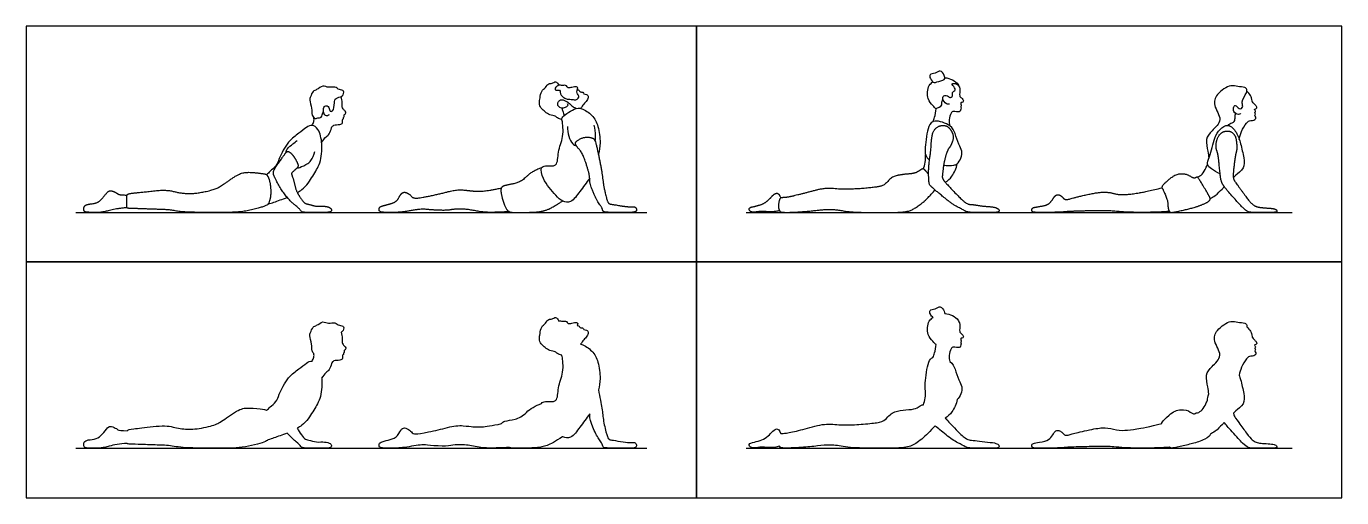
# Model space of a CAD drawing. Header units: millimetres. Extents: x 0.3 to 34.9, y 0.2 to 32.
# Drawn here: x 0.29 to 8.36, y 13.99 to 16.88 of the extents above; entities that cross this region are included whole.
import ezdxf

# ---------------------------------------------------------------- set-up
doc = ezdxf.new("R2010")
doc.units = ezdxf.units.MM
for name, color, linetype, true_color in [('AG-DIAGRAM', 7, 'Continuous', 0xfecc66), ('AG-OUTLINE', 7, 'Continuous', 0x8000ff), ('AG-PEOPLE', 7, 'Continuous', 0x66ccff), ('X-VPRT', 6, 'Continuous', 0xff00ff)]:
    doc.layers.add(name, color=color, linetype=linetype, true_color=true_color)

msp = doc.modelspace()

# ---------------------------------------------------------------- linework, layer by layer
at = {"layer": 'AG-DIAGRAM'}
for points in [[(0.5923, 15.739), (4.0975, 15.739)], [(4.7071, 15.739), (8.0599, 15.739)], [(0.5923, 14.2912), (4.0975, 14.2912)], [(4.7071, 14.2912), (8.0599, 14.2912)]]:
    msp.add_lwpolyline(points, dxfattribs=at)
at = {"layer": 'AG-OUTLINE'}
for points, knots in [([(4.92, 14.3792), (4.9123, 14.4011), (4.9035, 14.4108), (4.884, 14.4061), (4.8744, 14.3995), (4.8558, 14.3778), (4.8453, 14.3676), (4.8218, 14.3488), (4.8082, 14.3418), (4.7775, 14.3324), (4.762, 14.3284), (4.7309, 14.322), (4.7242, 14.3165), (4.7283, 14.301), (4.7335, 14.2962), (4.7506, 14.2922), (4.7632, 14.2925), (4.7964, 14.2976), (4.8152, 14.2976), (4.8569, 14.2925), (4.8825, 14.2948), (4.9128, 14.3021), (4.9152, 14.2979), (4.9178, 14.2952), (4.9254, 14.2922), (4.938, 14.2912), (4.9787, 14.2912), (5.0079, 14.2925), (5.0841, 14.2979), (5.1175, 14.301), (5.1749, 14.3078), (5.1996, 14.3097), (5.2413, 14.31), (5.2693, 14.307), (5.3396, 14.2944), (5.3868, 14.2912), (5.5053, 14.2912), (5.5603, 14.2912), (5.6618, 14.2912), (5.6972, 14.2953), (5.7372, 14.3115), (5.76, 14.3259), (5.8113, 14.3674), (5.8387, 14.3947), (5.8677, 14.4287), (5.8679, 14.4285), (5.8681, 14.4283), (5.8857, 14.4133), (5.908, 14.3948), (5.9621, 14.3508), (5.986, 14.3346), (6.0273, 14.3135), (6.0424, 14.3054), (6.0615, 14.294), (6.0762, 14.2912), (6.1159, 14.2912), (6.1402, 14.2912), (6.198, 14.2912), (6.2199, 14.2912), (6.2496, 14.2912), (6.2579, 14.2932), (6.2615, 14.3012), (6.2613, 14.3051), (6.2566, 14.3127), (6.2505, 14.3164), (6.2307, 14.3236), (6.214, 14.3261), (6.1667, 14.3292), (6.1454, 14.3317), (6.1077, 14.3383), (6.0935, 14.34), (6.0748, 14.3402), (6.064, 14.3446), (6.0396, 14.3622), (6.018, 14.3827), (5.9608, 14.4427), (5.942, 14.4629), (5.9308, 14.4758), (5.9462, 14.4862), (5.9755, 14.5104), (5.9991, 14.5627), (6.004, 14.5899), (6.004, 14.59), (6.0122, 14.5972), (6.0309, 14.6245), (6.0356, 14.6689), (6.0129, 14.7098), (5.9908, 14.7774), (5.9762, 14.8094), (5.9584, 14.8227), (5.9553, 14.8349), (5.9523, 14.8592), (5.9641, 14.9021), (5.9802, 14.9155), (6.0166, 14.9033), (6.0249, 14.9177), (6.0284, 14.9322), (6.0247, 14.9417), (6.0311, 14.9487), (6.0236, 14.9612), (6.0267, 14.9666), (6.039, 14.9668), (6.0449, 14.9775), (6.0296, 14.9952), (6.0138, 15.0047), (6.0236, 15.0439), (6.0166, 15.0625), (6.0136, 15.0671), (6.0124, 15.0713), (6.0105, 15.0812), (5.9746, 15.108), (5.9436, 15.1179), (5.9277, 15.1175), (5.9276, 15.1219), (5.9219, 15.1381), (5.9008, 15.1702), (5.8698, 15.1416), (5.8312, 15.1422), (5.836, 15.1155), (5.8496, 15.0978), (5.8555, 15.0929), (5.8465, 15.0877), (5.8209, 15.0668), (5.8159, 14.9851), (5.8524, 14.9507), (5.869, 14.9292), (5.8737, 14.9281), (5.874, 14.928), (5.8734, 14.9102), (5.8665, 14.8748), (5.8587, 14.857), (5.8544, 14.8482), (5.8433, 14.8432), (5.8198, 14.8116), (5.8071, 14.6946), (5.8053, 14.6565), (5.8098, 14.6438), (5.8103, 14.6288), (5.8084, 14.5986), (5.8011, 14.571), (5.7963, 14.5577), (5.7918, 14.5588), (5.7867, 14.5574), (5.7751, 14.549), (5.7671, 14.5441), (5.7469, 14.5329), (5.7301, 14.5292), (5.6829, 14.5255), (5.6597, 14.5224), (5.6139, 14.5138), (5.5945, 14.5022), (5.563, 14.4644), (5.5453, 14.4532), (5.5059, 14.4464), (5.4776, 14.4429), (5.4036, 14.4361), (5.3689, 14.4341), (5.3041, 14.4329), (5.2719, 14.4342), (5.2081, 14.4407), (5.1714, 14.4367), (5.0886, 14.4144), (5.0506, 14.4046), (4.9815, 14.3875), (4.9575, 14.3829), (4.9319, 14.3816), (4.9239, 14.3806), (4.92, 14.3792)], [-1.484322, -1.484322, -1.484322, -1.484322, -1.335889, -1.335889, -1.187457, -1.187457, -1.039025, -1.039025, -0.890593, -0.890593, -0.742161, -0.742161, -0.593729, -0.593729, -0.445296, -0.445296, -0.296864, -0.296864, -0.148432, -0.148432, 0, 0, 0, 0.147289, 0.147289, 0.394608, 0.394608, 0.641926, 0.641926, 0.889244, 0.889244, 1.136562, 1.136562, 1.38388, 1.38388, 1.631198, 1.631198, 1.878516, 1.878516, 2.125834, 2.125834, 2.373152, 2.373152, 2.62047, 2.62047, 2.62047, 2.622864, 2.622864, 2.815337, 2.815337, 3.00781, 3.00781, 3.200283, 3.200283, 3.392756, 3.392756, 3.585229, 3.585229, 3.777702, 3.777702, 3.970175, 3.970175, 4.162648, 4.162648, 4.355121, 4.355121, 4.547594, 4.547594, 4.740067, 4.740067, 4.93254, 4.93254, 5.125013, 5.125013, 5.317486, 5.317486, 5.481925, 5.481925, 5.481925, 5.905384, 6.422814, 6.422814, 6.422814, 6.424752, 6.791201, 7.162109, 7.548297, 8.023354, 8.452194, 8.452194, 8.452194, 8.801402, 9.170934, 9.413221, 9.741508, 9.948999, 10.167073, 10.339008, 10.497137, 10.70127, 10.823522, 11.012752, 11.182921, 11.444467, 11.675009, 12.053986, 12.208512, 12.208512, 12.208512, 12.413769, 12.78368, 13.176824, 13.176824, 13.176824, 13.333024, 13.671114, 14.004967, 14.325219, 14.595898, 14.828512, 14.828512, 14.828512, 15.064985, 15.579763, 15.987521, 16.281995, 16.297608, 16.297608, 16.297608, 16.713438, 17.019939, 17.019939, 17.019939, 17.317744, 17.959232, 18.345449, 18.345449, 18.345449, 18.726599, 19.097404, 19.097404, 19.097404, 19.330272, 19.330272, 19.57759, 19.57759, 19.824908, 19.824908, 20.072226, 20.072226, 20.319544, 20.319544, 20.566862, 20.566862, 20.81418, 20.81418, 21.061499, 21.061499, 21.308817, 21.308817, 21.556135, 21.556135, 21.803453, 21.803453, 22.050771, 22.050771, 22.271408, 22.271408, 22.271408, 22.271408]), ([(0.9062, 14.3978), (0.8741, 14.3978), (0.8555, 14.3999), (0.8451, 14.4085), (0.8371, 14.4132), (0.8156, 14.4232), (0.8066, 14.4249), (0.7918, 14.4216), (0.7825, 14.4131), (0.7602, 14.3824), (0.7487, 14.37), (0.7249, 14.3514), (0.7098, 14.3459), (0.6731, 14.3427), (0.6601, 14.3397), (0.6447, 14.3311), (0.6407, 14.3247), (0.6399, 14.3078), (0.6413, 14.3015), (0.6477, 14.2933), (0.6612, 14.2912), (0.709, 14.2912), (0.7264, 14.2912), (0.7483, 14.2912), (0.7681, 14.2951), (0.8251, 14.3106), (0.8615, 14.3164), (0.906, 14.3201), (0.9066, 14.318), (0.9075, 14.3168), (0.912, 14.3162), (0.923, 14.3156), (0.9602, 14.3145), (0.9861, 14.3135), (1.0525, 14.3109), (1.0841, 14.31), (1.1444, 14.3088), (1.1756, 14.3056), (1.2403, 14.2941), (1.2899, 14.2912), (1.4233, 14.2912), (1.4831, 14.2912), (1.5888, 14.2912), (1.6399, 14.2977), (1.7383, 14.3237), (1.7657, 14.3338), (1.7716, 14.3414), (1.7718, 14.3417), (1.7719, 14.3419), (1.7973, 14.3494), (1.8268, 14.36), (1.8743, 14.3775), (1.8893, 14.3835), (1.8911, 14.3815), (1.8929, 14.3795), (1.9145, 14.3564), (1.9314, 14.3402), (1.9594, 14.3178), (1.9687, 14.3087), (1.9777, 14.2947), (1.9881, 14.2912), (2.0208, 14.2912), (2.0422, 14.2912), (2.0954, 14.2912), (2.1156, 14.2912), (2.1433, 14.2912), (2.1527, 14.2929), (2.1625, 14.2999), (2.1633, 14.3048), (2.157, 14.317), (2.1498, 14.3218), (2.1276, 14.3285), (2.1131, 14.3296), (2.0775, 14.3276), (2.0605, 14.3295), (2.0281, 14.3392), (2.0162, 14.3422), (2.0008, 14.3449), (1.9924, 14.3515), (1.974, 14.3755), (1.9651, 14.3889), (1.9548, 14.4066), (1.9531, 14.4097), (1.9515, 14.413), (1.9614, 14.4187), (2.0059, 14.4478), (2.0452, 14.5144), (2.0974, 14.5929), (2.1048, 14.6753), (2.1014, 14.7179), (2.1011, 14.7213), (2.1091, 14.7335), (2.1268, 14.7575), (2.1515, 14.7694), (2.1596, 14.8113), (2.174, 14.8303), (2.2111, 14.8288), (2.2342, 14.8384), (2.2246, 14.8609), (2.2376, 14.8647), (2.2337, 14.874), (2.2409, 14.8784), (2.2361, 14.8926), (2.2465, 14.8931), (2.2514, 14.9031), (2.2459, 14.913), (2.2327, 14.9272), (2.224, 14.9393), (2.2294, 14.9652), (2.2248, 14.9905), (2.2214, 15.0033), (2.2234, 15.0044), (2.2354, 15.0124), (2.2431, 15.0429), (2.2068, 15.0414), (2.1838, 15.067), (2.1422, 15.0536), (2.1088, 15.0747), (2.0711, 15.0427), (2.0468, 15.0381), (2.032, 15.0002), (2.0258, 14.9814), (2.0424, 14.9294), (2.0394, 14.8939), (2.0494, 14.8755), (2.0535, 14.8714), (2.0545, 14.8641), (2.0544, 14.8488), (2.0471, 14.8325), (2.0422, 14.8254), (2.0308, 14.8263), (2.0048, 14.8141), (1.9602, 14.774), (1.8915, 14.7295), (1.8392, 14.6235), (1.8254, 14.5761), (1.7845, 14.5448), (1.7706, 14.5296), (1.7631, 14.5223), (1.761, 14.5245), (1.7588, 14.5258), (1.751, 14.5276), (1.7329, 14.5302), (1.6717, 14.5378), (1.646, 14.5383), (1.6041, 14.5324), (1.5763, 14.5185), (1.507, 14.4687), (1.481, 14.4518), (1.4464, 14.4336), (1.4181, 14.4251), (1.339, 14.4093), (1.3047, 14.406), (1.2465, 14.4083), (1.2176, 14.4128), (1.1602, 14.4283), (1.1195, 14.4291), (1.0138, 14.4168), (0.974, 14.4126), (0.9222, 14.4082), (0.9085, 14.4041), (0.9062, 14.3978)], [-1.63185, -1.63185, -1.63185, -1.63185, -1.506323, -1.506323, -1.380796, -1.380796, -1.255269, -1.255269, -1.129742, -1.129742, -1.004215, -1.004215, -0.878689, -0.878689, -0.753162, -0.753162, -0.627635, -0.627635, -0.502108, -0.502108, -0.376581, -0.376581, -0.251054, -0.251054, -0.125527, -0.125527, 0, 0, 0, 0.070305, 0.070305, 0.304368, 0.304368, 0.538432, 0.538432, 0.772495, 0.772495, 1.006558, 1.006558, 1.240622, 1.240622, 1.474685, 1.474685, 1.708748, 1.708748, 1.942812, 1.942812, 1.950598, 1.950598, 1.950598, 2.410093, 2.613088, 2.613088, 2.613088, 2.624314, 2.624314, 2.745572, 2.745572, 2.86683, 2.86683, 2.988088, 2.988088, 3.109345, 3.109345, 3.230603, 3.230603, 3.351861, 3.351861, 3.473119, 3.473119, 3.594377, 3.594377, 3.715635, 3.715635, 3.836892, 3.836892, 3.95815, 3.95815, 4.079408, 4.079408, 4.200666, 4.200666, 4.224947, 4.224947, 4.224947, 4.367025, 4.901375, 5.396396, 5.952583, 6.001089, 6.001089, 6.001089, 6.342978, 6.607657, 6.932574, 7.172876, 7.482932, 7.714432, 7.933376, 8.088983, 8.227934, 8.363514, 8.538181, 8.67948, 8.836286, 9.005016, 9.232843, 9.424626, 9.680712, 10.006524, 10.006524, 10.006524, 10.059027, 10.342233, 10.609988, 10.90045, 11.221933, 11.526953, 11.867286, 12.122714, 12.433531, 12.668191, 13.039281, 13.374231, 13.55461, 13.55461, 13.55461, 13.798348, 14.061636, 14.061636, 14.061636, 14.367514, 14.76549, 15.238523, 15.792523, 16.157749, 16.51323, 16.802423, 16.802423, 16.802423, 16.888207, 16.888207, 17.12227, 17.12227, 17.356334, 17.356334, 17.590397, 17.590397, 17.82446, 17.82446, 18.058524, 18.058524, 18.292587, 18.292587, 18.52665, 18.52665, 18.760714, 18.760714, 18.994777, 18.994777, 19.215328, 19.215328, 19.215328, 19.215328]), ([(3.2052, 14.4414), (3.1478, 14.4291), (3.1077, 14.4225), (3.062, 14.4205), (3.0437, 14.4208), (3.0165, 14.424), (2.9964, 14.426), (2.9434, 14.431), (2.9113, 14.4274), (2.8357, 14.4077), (2.7971, 14.3987), (2.7183, 14.3823), (2.6921, 14.3782), (2.6665, 14.3786), (2.6573, 14.3826), (2.6465, 14.3981), (2.6379, 14.4047), (2.6142, 14.4157), (2.6047, 14.4161), (2.5905, 14.4067), (2.5827, 14.3962), (2.5656, 14.364), (2.5525, 14.3532), (2.517, 14.3423), (2.5002, 14.3376), (2.4685, 14.3296), (2.4593, 14.3254), (2.4541, 14.3168), (2.4533, 14.3108), (2.4555, 14.2951), (2.4675, 14.2912), (2.5132, 14.2912), (2.5356, 14.2912), (2.5793, 14.2912), (2.6111, 14.2949), (2.6948, 14.3098), (2.7233, 14.3124), (2.7538, 14.3082), (2.7796, 14.3063), (2.8522, 14.3029), (2.8782, 14.3037), (2.9094, 14.3103), (2.9309, 14.3117), (2.9855, 14.3107), (3.0143, 14.3072), (3.0753, 14.2944), (3.1052, 14.2912), (3.1638, 14.2912), (3.2035, 14.2927), (3.2538, 14.2956), (3.2601, 14.2927), (3.267, 14.2912), (3.2865, 14.2912), (3.3101, 14.2912), (3.3809, 14.2912), (3.4076, 14.2921), (3.4435, 14.2957), (3.4633, 14.3002), (3.5066, 14.3147), (3.5381, 14.3325), (3.5792, 14.3608), (3.5802, 14.3603), (3.5953, 14.3531), (3.6376, 14.3479), (3.6874, 14.4242), (3.7284, 14.4727), (3.7469, 14.5008), (3.747, 14.4977), (3.7471, 14.4947), (3.747, 14.4748), (3.7532, 14.451), (3.7783, 14.3899), (3.7909, 14.3656), (3.8164, 14.3296), (3.8237, 14.3164), (3.8272, 14.2999), (3.8316, 14.295), (3.8456, 14.2919), (3.8591, 14.2912), (3.899, 14.2912), (3.9183, 14.2912), (3.9555, 14.2912), (3.975, 14.2912), (4.0156, 14.2912), (4.0276, 14.2934), (4.0347, 14.3021), (4.0353, 14.3078), (4.0304, 14.3221), (4.025, 14.3254), (4.0085, 14.3245), (3.996, 14.325), (3.9625, 14.3279), (3.943, 14.3306), (3.8985, 14.3386), (3.8836, 14.3409), (3.8687, 14.3422), (3.8629, 14.3464), (3.8548, 14.3618), (3.8491, 14.381), (3.8347, 14.4426), (3.8298, 14.4704), (3.8246, 14.5199), (3.8199, 14.5499), (3.809, 14.6065), (3.8048, 14.6275), (3.8004, 14.6481), (3.8063, 14.6712), (3.8145, 14.7182), (3.8032, 14.8206), (3.7665, 14.8892), (3.7148, 14.9227), (3.6937, 14.9293), (3.6914, 14.9299), (3.6978, 14.9385), (3.7104, 14.9557), (3.7295, 14.9776), (3.7422, 15), (3.7295, 15.0192), (3.7087, 15.0158), (3.7089, 15.0326), (3.6855, 15.0283), (3.6848, 15.0424), (3.6751, 15.0437), (3.6711, 15.0436), (3.6725, 15.0483), (3.6756, 15.0573), (3.6646, 15.0648), (3.6384, 15.0602), (3.6113, 15.051), (3.6073, 15.075), (3.5775, 15.0688), (3.5648, 15.0736), (3.5573, 15.0717), (3.5538, 15.0805), (3.5389, 15.102), (3.5166, 15.0798), (3.4925, 15.0867), (3.4767, 15.0558), (3.4478, 15.0378), (3.4426, 14.9936), (3.4355, 14.9626), (3.4467, 14.9291), (3.4737, 14.9088), (3.5003, 14.8869), (3.5369, 14.8845), (3.5484, 14.8701), (3.5666, 14.864), (3.5755, 14.862), (3.576, 14.8599), (3.5814, 14.843), (3.5903, 14.7495), (3.5472, 14.6698), (3.5554, 14.5665), (3.4759, 14.5811), (3.4558, 14.573), (3.4519, 14.5651), (3.4128, 14.5516), (3.3817, 14.5334), (3.3356, 14.4879), (3.3122, 14.4741), (3.2649, 14.4642), (3.2442, 14.4598), (3.2162, 14.4534), (3.209, 14.4486), (3.2052, 14.4414)], [-4.21193, -4.21193, -4.21193, -4.21193, -4.036433, -4.036433, -3.860936, -3.860936, -3.685439, -3.685439, -3.509942, -3.509942, -3.334445, -3.334445, -3.158948, -3.158948, -2.983451, -2.983451, -2.807954, -2.807954, -2.632456, -2.632456, -2.456959, -2.456959, -2.281462, -2.281462, -2.105965, -2.105965, -1.930468, -1.930468, -1.754971, -1.754971, -1.579474, -1.579474, -1.403977, -1.403977, -1.22848, -1.22848, -1.052983, -1.052983, -0.877485, -0.877485, -0.701988, -0.701988, -0.526491, -0.526491, -0.350994, -0.350994, -0.175497, -0.175497, 0, 0, 0, 0.11759, 0.11759, 0.303496, 0.303496, 0.489401, 0.489401, 0.675307, 0.675307, 0.861213, 0.861213, 0.861213, 0.885233, 1.234588, 1.697302, 2.204949, 2.204949, 2.204949, 2.229631, 2.229631, 2.371039, 2.371039, 2.512446, 2.512446, 2.653853, 2.653853, 2.795261, 2.795261, 2.936668, 2.936668, 3.078075, 3.078075, 3.219483, 3.219483, 3.36089, 3.36089, 3.502297, 3.502297, 3.643705, 3.643705, 3.785112, 3.785112, 3.926519, 3.926519, 4.067927, 4.067927, 4.209334, 4.209334, 4.350741, 4.350741, 4.492149, 4.492149, 4.633556, 4.633556, 4.71952, 4.71952, 4.71952, 5.146794, 5.652791, 6.100421, 6.534028, 6.587173, 6.587173, 6.587173, 6.873762, 7.150007, 7.393989, 7.610334, 7.816554, 7.98141, 8.193911, 8.355053, 8.530572, 8.530572, 8.530572, 8.696769, 8.856544, 9.122547, 9.370557, 9.571167, 9.825807, 10.061107, 10.061107, 10.061107, 10.331591, 10.578378, 10.809148, 11.086012, 11.377482, 11.703662, 11.991739, 12.279261, 12.57022, 12.868641, 13.162041, 13.373312, 13.638109, 13.638109, 13.638109, 13.720928, 14.216952, 14.723896, 15.173374, 15.570745, 15.825899, 15.825899, 15.825899, 16.011805, 16.011805, 16.197711, 16.197711, 16.383616, 16.383616, 16.494924, 16.494924, 16.494924, 16.494924]), ([(7.2611, 14.4417), (7.1861, 14.424), (7.1348, 14.413), (7.0792, 14.4045), (7.0543, 14.4017), (7.0104, 14.3989), (6.9877, 14.4014), (6.9408, 14.414), (6.9179, 14.4165), (6.8729, 14.4141), (6.8414, 14.409), (6.76, 14.3912), (6.7298, 14.3837), (6.6905, 14.3718), (6.6774, 14.3692), (6.6644, 14.3708), (6.6588, 14.3741), (6.6494, 14.3859), (6.6437, 14.3909), (6.6305, 14.3994), (6.6234, 14.4005), (6.6084, 14.3964), (6.6015, 14.3901), (6.5889, 14.3689), (6.5813, 14.359), (6.5636, 14.3408), (6.548, 14.3342), (6.5032, 14.3264), (6.4874, 14.3235), (6.4689, 14.3201), (6.4637, 14.3163), (6.4617, 14.3044), (6.4623, 14.2997), (6.4667, 14.2929), (6.4786, 14.2912), (6.5218, 14.2912), (6.5475, 14.2912), (6.607, 14.2912), (6.6348, 14.2922), (6.6869, 14.2964), (6.7222, 14.298), (6.8113, 14.3002), (6.8503, 14.3008), (6.9173, 14.3008), (6.9408, 14.3003), (6.9678, 14.2983), (6.9879, 14.2967), (7.0411, 14.2923), (7.0857, 14.2912), (7.211, 14.2912), (7.2639, 14.2931), (7.3071, 14.297), (7.3104, 14.2931), (7.3147, 14.2912), (7.328, 14.2912), (7.3453, 14.2942), (7.3989, 14.3064), (7.4244, 14.3126), (7.4729, 14.3253), (7.4982, 14.3343), (7.5244, 14.3458), (7.5476, 14.356), (7.5584, 14.3665), (7.5567, 14.3771), (7.5677, 14.3818), (7.5886, 14.3908), (7.6307, 14.4349), (7.6393, 14.4443), (7.6437, 14.4492), (7.6523, 14.4375), (7.6684, 14.4183), (7.7194, 14.3605), (7.7409, 14.3375), (7.7717, 14.3072), (7.7828, 14.2982), (7.7962, 14.2926), (7.8054, 14.2912), (7.8288, 14.2912), (7.8463, 14.2912), (7.8927, 14.2912), (7.9144, 14.2912), (7.9547, 14.2912), (7.9652, 14.2923), (7.9671, 14.2969), (7.9666, 14.3001), (7.9632, 14.3082), (7.958, 14.3112), (7.9406, 14.3153), (7.9283, 14.3167), (7.8962, 14.3185), (7.8821, 14.3197), (7.8575, 14.3226), (7.8473, 14.3248), (7.8313, 14.3307), (7.8232, 14.3356), (7.8069, 14.3492), (7.7954, 14.3627), (7.7659, 14.4031), (7.7501, 14.4246), (7.7167, 14.4704), (7.707, 14.4842), (7.702, 14.4925), (7.7005, 14.4979), (7.6996, 14.5049), (7.7045, 14.5096), (7.7133, 14.5198), (7.7712, 14.5614), (7.7646, 14.6276), (7.7489, 14.6948), (7.7388, 14.7302), (7.7359, 14.7388), (7.7387, 14.7553), (7.7463, 14.7864), (7.7776, 14.84), (7.7968, 14.8551), (7.8336, 14.8572), (7.8403, 14.8758), (7.8284, 14.8887), (7.8366, 14.8938), (7.8325, 14.9013), (7.8312, 14.9045), (7.8356, 14.9102), (7.835, 14.917), (7.8287, 14.9222), (7.8306, 14.9268), (7.8439, 14.9291), (7.8446, 14.9375), (7.8401, 14.9451), (7.8267, 14.9577), (7.8178, 14.9702), (7.8139, 14.9755), (7.8116, 14.9955), (7.8047, 15.0086), (7.7911, 15.0285), (7.7826, 15.0367), (7.7829, 15.0403), (7.7816, 15.0492), (7.7698, 15.0638), (7.7234, 15.0604), (7.6833, 15.0803), (7.5926, 15.0189), (7.5714, 14.9474), (7.6414, 14.8585), (7.5661, 14.7923), (7.5244, 14.7427), (7.5445, 14.6668), (7.547, 14.6381), (7.5494, 14.6234), (7.5436, 14.6075), (7.5387, 14.5956), (7.5409, 14.5859), (7.5378, 14.5779), (7.5308, 14.5627), (7.5099, 14.5239), (7.4898, 14.5118), (7.4795, 14.5067), (7.4784, 14.5076), (7.4776, 14.5081), (7.4736, 14.5081), (7.4695, 14.5063), (7.4604, 14.4991), (7.4505, 14.5024), (7.42, 14.5228), (7.4006, 14.5275), (7.3538, 14.5257), (7.3298, 14.5147), (7.2803, 14.4722), (7.2664, 14.4584), (7.2613, 14.4476), (7.2605, 14.4442), (7.2611, 14.4417)], [-6.675688, -6.675688, -6.675688, -6.675688, -6.40866, -6.40866, -6.141633, -6.141633, -5.874605, -5.874605, -5.607578, -5.607578, -5.34055, -5.34055, -5.073523, -5.073523, -4.806495, -4.806495, -4.539468, -4.539468, -4.27244, -4.27244, -4.005413, -4.005413, -3.738385, -3.738385, -3.471358, -3.471358, -3.20433, -3.20433, -2.937303, -2.937303, -2.670275, -2.670275, -2.403248, -2.403248, -2.13622, -2.13622, -1.869193, -1.869193, -1.602165, -1.602165, -1.335138, -1.335138, -1.06811, -1.06811, -0.801083, -0.801083, -0.534055, -0.534055, -0.267028, -0.267028, 0, 0, 0, 0.153935, 0.153935, 0.38587, 0.38587, 0.617805, 0.617805, 0.84974, 0.84974, 0.84974, 1.054808, 1.054808, 1.054808, 1.42802, 1.902815, 2.179216, 2.179216, 2.179216, 2.344514, 2.344514, 2.535483, 2.535483, 2.726453, 2.726453, 2.917423, 2.917423, 3.108393, 3.108393, 3.299362, 3.299362, 3.490332, 3.490332, 3.681302, 3.681302, 3.872272, 3.872272, 4.063242, 4.063242, 4.254211, 4.254211, 4.445181, 4.445181, 4.636151, 4.636151, 4.827121, 4.827121, 5.018091, 5.018091, 5.20906, 5.20906, 5.357906, 5.357906, 5.357906, 5.639323, 6.134172, 6.625629, 7.209884, 7.404957, 7.404957, 7.404957, 7.846499, 8.32589, 8.634134, 8.992869, 9.234826, 9.467836, 9.624597, 9.7924, 9.904713, 10.062608, 10.220925, 10.388186, 10.503059, 10.719889, 10.879722, 11.060314, 11.331545, 11.57248, 11.732278, 11.999523, 12.248492, 12.61906, 12.61906, 12.61906, 12.766028, 13.027233, 13.434683, 13.839849, 14.456992, 14.9716, 15.569648, 16.139296, 16.633602, 17.159369, 17.575249, 17.575249, 17.575249, 17.936015, 17.936015, 17.936015, 18.250277, 18.655539, 19.021712, 19.021712, 19.021712, 19.058775, 19.058775, 19.29071, 19.29071, 19.522646, 19.522646, 19.754581, 19.754581, 19.986516, 19.986516, 20.218451, 20.218451, 20.381757, 20.381757, 20.381757, 20.381757])]:
    msp.add_open_spline(points, degree=3, knots=knots, dxfattribs=at)
at = {"layer": 'AG-PEOPLE'}
for points, knots in [([(5.8795, 16.5408), (5.8718, 16.5381), (5.8628, 16.53), (5.8366, 16.56), (5.8312, 16.59), (5.8698, 16.5894), (5.9008, 16.618), (5.925, 16.5811), (5.9332, 16.5497), (5.8923, 16.5452), (5.8795, 16.5408)], [0, 0, 0, 0, 0.236098, 0.570806, 0.841485, 1.161737, 1.495591, 1.83368, 2.113767, 2.504437, 2.504437, 2.504437, 2.504437]), ([(5.9277, 16.5653), (5.9436, 16.5657), (5.9746, 16.5558), (6.0105, 16.529), (6.0124, 16.5191), (6.0136, 16.5149)], [3.0410242, 3.0410242, 3.0410242, 3.0410242, 3.4341684, 3.8040799, 4.0093365, 4.0093365, 4.0093365, 4.0093365]), ([(2.1477, 16.3378), (2.1411, 16.3342), (2.1215, 16.3257), (2.111, 16.3614), (2.113, 16.3908), (2.1384, 16.3987), (2.1514, 16.3718), (2.1515, 16.3579), (2.1753, 16.3588), (2.1799, 16.4118), (2.183, 16.4446), (2.2319, 16.4462), (2.2431, 16.4907), (2.2068, 16.4892), (2.1838, 16.5148), (2.1422, 16.5014), (2.1088, 16.5225), (2.0711, 16.4905), (2.0468, 16.4859), (2.032, 16.448), (2.0258, 16.4292), (2.0424, 16.3772), (2.0391, 16.3383), (2.0581, 16.3096), (2.0767, 16.3211), (2.1012, 16.3195), (2.1033, 16.3395), (2.1103, 16.3533), (2.1131, 16.3609)], [0, 0, 0, 0, 0.24459, 0.529805, 0.803877, 1.024707, 1.289464, 1.466466, 1.659754, 2.024048, 2.303959, 2.634168, 2.917374, 3.185129, 3.475591, 3.797074, 4.102094, 4.442427, 4.697855, 5.008672, 5.243332, 5.614422, 5.949372, 6.213653, 6.434635, 6.671367, 6.879309, 7.133966, 7.133966, 7.133966, 7.133966]), ([(3.5755, 16.3098), (3.5666, 16.3118), (3.5484, 16.3179), (3.5369, 16.3323), (3.5003, 16.3347), (3.4737, 16.3566), (3.4467, 16.3769), (3.4355, 16.4104), (3.4426, 16.4414), (3.4478, 16.4856), (3.4767, 16.5036), (3.4925, 16.5345), (3.5166, 16.5276), (3.5389, 16.5498), (3.5538, 16.5283), (3.5573, 16.5195)], [0, 0, 0, 0, 0.264796, 0.476068, 0.769468, 1.067889, 1.358848, 1.646369, 1.934447, 2.260626, 2.552097, 2.828961, 3.05973, 3.306517, 3.577002, 3.577002, 3.577002, 3.577002]), ([(3.5727, 16.4592), (3.5689, 16.4642), (3.5648, 16.4745), (3.5662, 16.4947), (3.5354, 16.4848), (3.5312, 16.5043), (3.5579, 16.524), (3.5775, 16.5166), (3.6073, 16.5228), (3.6113, 16.4988), (3.6384, 16.508), (3.6646, 16.5126), (3.6762, 16.5046), (3.6693, 16.4881), (3.6673, 16.4715), (3.6836, 16.4527), (3.6776, 16.4406), (3.6625, 16.4277), (3.6398, 16.4339), (3.6088, 16.4328), (3.5887, 16.4433), (3.5768, 16.4536), (3.5727, 16.4592)], [0, 0, 0, 0, 0.214029, 0.402505, 0.647633, 0.823769, 1.093899, 1.329199, 1.583839, 1.784448, 2.032459, 2.298461, 2.458237, 2.657816, 2.865196, 3.102933, 3.273781, 3.485632, 3.725752, 4.006257, 4.24564, 4.482621, 4.482621, 4.482621, 4.482621]), ([(3.6711, 16.4914), (3.6751, 16.4915), (3.6848, 16.4902), (3.6855, 16.4761), (3.7089, 16.4804), (3.7087, 16.4636), (3.7295, 16.467), (3.7422, 16.4478), (3.7295, 16.4254), (3.7104, 16.4035), (3.6978, 16.3863), (3.6914, 16.3777)], [0, 0, 0, 0, 0.175519, 0.336661, 0.549162, 0.714018, 0.920238, 1.136582, 1.380565, 1.65681, 1.943399, 1.943399, 1.943399, 1.943399]), ([(5.916, 16.435), (5.9132, 16.4304), (5.906, 16.4215), (5.9108, 16.3895), (5.8811, 16.3792), (5.8724, 16.3726), (5.8524, 16.3985), (5.8159, 16.4329), (5.8209, 16.5146), (5.8465, 16.5355), (5.8555, 16.5407)], [0, 0, 0, 0, 0.228282, 0.527871, 0.82491, 0.987984, 1.282458, 1.690216, 2.204994, 2.441467, 2.441467, 2.441467, 2.441467]), ([(5.9574, 16.4044), (5.9533, 16.4033), (5.9439, 16.3997), (5.9126, 16.4244), (5.9151, 16.4639), (5.9526, 16.4543), (5.9558, 16.4394), (5.9827, 16.4529), (5.967, 16.4778), (6.003, 16.4903), (5.9773, 16.5162), (5.968, 16.5336), (6.0039, 16.5304), (6.0259, 16.5011), (6.0138, 16.4525), (6.0296, 16.443), (6.0449, 16.4253), (6.039, 16.4146), (6.0267, 16.4144), (6.0236, 16.409), (6.0311, 16.3965), (6.0247, 16.3895), (6.0284, 16.38), (6.0249, 16.3655), (6.0166, 16.3511), (5.9802, 16.3633), (5.9641, 16.3499), (5.9523, 16.307), (5.9553, 16.2827), (5.9584, 16.2705)], [0, 0, 0, 0, 0.201226, 0.542811, 0.844365, 1.147309, 1.339056, 1.592203, 1.851166, 2.129332, 2.435016, 2.637853, 2.924268, 3.260963, 3.63994, 3.870482, 4.132027, 4.302196, 4.491426, 4.613679, 4.817811, 4.97594, 5.147876, 5.36595, 5.573441, 5.901728, 6.144015, 6.513547, 6.862755, 6.862755, 6.862755, 6.862755]), ([(7.7458, 16.3472), (7.7434, 16.3448), (7.7388, 16.3374), (7.6994, 16.3475), (7.6987, 16.3801), (7.7109, 16.406), (7.7334, 16.3716), (7.7498, 16.3755), (7.7611, 16.3904), (7.7454, 16.4208), (7.7827, 16.4704), (7.7837, 16.4944), (7.7698, 16.5116), (7.7234, 16.5082), (7.6833, 16.5281), (7.5926, 16.4667), (7.5714, 16.3952), (7.6414, 16.3063), (7.5661, 16.2401), (7.5244, 16.1905), (7.5445, 16.1146), (7.547, 16.0859), (7.5494, 16.0712)], [0, 0, 0, 0, 0.197594, 0.553428, 0.89567, 1.157274, 1.502185, 1.734231, 1.975065, 2.312967, 2.790065, 3.082751, 3.343956, 3.751405, 4.156572, 4.773715, 5.288322, 5.886371, 6.456019, 6.950325, 7.476092, 7.891972, 7.891972, 7.891972, 7.891972]), ([(7.7359, 16.1866), (7.7387, 16.2031), (7.7463, 16.2342), (7.7776, 16.2878), (7.7968, 16.3029), (7.8336, 16.305), (7.8403, 16.3236), (7.8284, 16.3365), (7.8366, 16.3416), (7.8325, 16.3491), (7.8312, 16.3523), (7.8356, 16.358), (7.835, 16.3648), (7.8287, 16.37), (7.8306, 16.3746), (7.8439, 16.3769), (7.8446, 16.3853), (7.8401, 16.3929), (7.8267, 16.4055), (7.8178, 16.418), (7.8139, 16.4233), (7.8116, 16.4433), (7.8047, 16.4564), (7.7911, 16.4763), (7.7826, 16.4845)], [0, 0, 0, 0, 0.441543, 0.920933, 1.229178, 1.587912, 1.829869, 2.062879, 2.21964, 2.387443, 2.499757, 2.657651, 2.815968, 2.98323, 3.098102, 3.314932, 3.474766, 3.655358, 3.926588, 4.167524, 4.327322, 4.594567, 4.843536, 5.214103, 5.214103, 5.214103, 5.214103]), ([(2.1011, 16.1691), (2.1091, 16.1813), (2.1268, 16.2053), (2.1515, 16.2172), (2.1596, 16.2591), (2.174, 16.2781), (2.2111, 16.2766), (2.2342, 16.2862), (2.2246, 16.3087), (2.2376, 16.3125), (2.2337, 16.3218), (2.2409, 16.3262), (2.2361, 16.3404), (2.2465, 16.3409), (2.2514, 16.3509), (2.2459, 16.3608), (2.2327, 16.375), (2.224, 16.3871), (2.2294, 16.413), (2.2248, 16.4383), (2.2214, 16.4511)], [0, 0, 0, 0, 0.341889, 0.606568, 0.931486, 1.171787, 1.481843, 1.713344, 1.932287, 2.087894, 2.226845, 2.362426, 2.537093, 2.678391, 2.835198, 3.003927, 3.231755, 3.423537, 3.679623, 4.005435, 4.005435, 4.005435, 4.005435]), ([(3.6097, 16.408), (3.6112, 16.4031), (3.6179, 16.3888), (3.5702, 16.3712), (3.5418, 16.4025), (3.5664, 16.4391), (3.6018, 16.4233), (3.623, 16.4087), (3.6418, 16.3879), (3.6581, 16.3808), (3.6664, 16.378)], [0, 0, 0, 0, 0.199298, 0.518521, 0.807461, 1.093045, 1.383928, 1.646595, 1.90951, 2.168375, 2.168375, 2.168375, 2.168375]), ([(2.0422, 16.2732), (2.0471, 16.2803), (2.0544, 16.2966), (2.0545, 16.3119), (2.0535, 16.3192)], [0, 0, 0, 0, 0.2632883, 0.5070269, 0.5070269, 0.5070269, 0.5070269]), ([(3.7469, 15.9486), (3.7284, 15.9205), (3.6874, 15.872), (3.6376, 15.7957), (3.5771, 15.8031), (3.5372, 15.845), (3.4562, 15.9375), (3.4428, 16.0154), (3.4753, 16.029), (3.5554, 16.0143), (3.5472, 16.1176), (3.5903, 16.1973), (3.5804, 16.3019), (3.5688, 16.3216), (3.6529, 16.3812), (3.6985, 16.381), (3.7665, 16.337), (3.8032, 16.2684), (3.8145, 16.166), (3.8063, 16.119), (3.8004, 16.0959)], [0, 0, 0, 0, 0.507647, 0.970361, 1.319716, 1.702579, 2.271746, 2.684785, 2.94808, 3.345451, 3.794929, 4.301873, 4.797897, 5.009614, 5.492177, 5.839072, 6.27268, 6.720309, 7.226306, 7.653581, 7.653581, 7.653581, 7.653581]), ([(3.5755, 16.3797), (3.578, 16.3734), (3.5825, 16.3608), (3.5871, 16.3419), (3.5889, 16.3324)], [0, 0, 0, 0, 0.226536, 0.4992001, 0.4992001, 0.4992001, 0.4992001]), ([(5.8544, 16.296), (5.8587, 16.3048), (5.8665, 16.3226), (5.8734, 16.358), (5.874, 16.3758)], [0, 0, 0, 0, 0.3065016, 0.7223313, 0.7223313, 0.7223313, 0.7223313]), ([(7.6672, 16.2736), (7.6703, 16.2771), (7.6754, 16.2857), (7.7129, 16.2919), (7.7078, 16.3271), (7.7121, 16.3399), (7.7133, 16.3467)], [0, 0, 0, 0, 0.233584, 0.580415, 0.917441, 1.202007, 1.202007, 1.202007, 1.202007]), ([(1.9515, 15.8608), (1.9614, 15.8665), (2.0059, 15.8956), (2.0452, 15.9622), (2.0974, 16.0407), (2.1078, 16.1568), (2.0873, 16.25), (2.0438, 16.2801), (2.0051, 16.2622), (1.9602, 16.2218), (1.8915, 16.1773), (1.8392, 16.0713), (1.8254, 16.0239), (1.7845, 15.9926), (1.7706, 15.9774), (1.7631, 15.9701)], [0.943522, 0.943522, 0.943522, 0.943522, 1.085599, 1.61995, 2.11497, 2.671158, 3.169083, 3.506689, 3.820734, 4.218709, 4.691742, 5.245743, 5.610969, 5.96645, 6.255642, 6.255642, 6.255642, 6.255642]), ([(3.6099, 16.2671), (3.6095, 16.2466), (3.6159, 16.2074), (3.6392, 16.1585), (3.6573, 16.1505), (3.6656, 16.1473)], [0, 0, 0, 0, 0.395975, 0.757338, 1.018344, 1.018344, 1.018344, 1.018344]), ([(3.7804, 16.176), (3.7825, 16.1876), (3.7857, 16.211), (3.7802, 16.2537), (3.7736, 16.2739)], [0, 0, 0, 0, 0.2997189, 0.7029797, 0.7029797, 0.7029797, 0.7029797]), ([(5.9207, 16.03), (5.9406, 16.0241), (5.9836, 16.0276), (6.0054, 16.035), (6.0309, 16.0723), (6.0356, 16.1167), (6.0129, 16.1576), (5.9908, 16.2252), (5.9673, 16.2767), (5.8638, 16.3127), (5.8208, 16.2689), (5.8069, 16.1408), (5.8047, 16.0903), (5.8239, 16.0682), (5.8335, 16.0603)], [0, 0, 0, 0, 0.44932, 0.720178, 1.086628, 1.457535, 1.843723, 2.31878, 2.74762, 3.301382, 3.706872, 4.34836, 4.753129, 5.100749, 5.100749, 5.100749, 5.100749]), ([(7.6183, 15.975), (7.5988, 15.9822), (7.566, 16.0054), (7.5316, 16.0326), (7.5579, 16.0834), (7.5815, 16.1976), (7.6131, 16.2478), (7.6692, 16.29), (7.723, 16.2296), (7.7446, 16.161), (7.7646, 16.0754), (7.7712, 16.0092), (7.7133, 15.9676), (7.7045, 15.9574), (7.6996, 15.9527)], [0, 0, 0, 0, 0.491602, 0.862722, 1.301854, 1.977429, 2.469658, 2.928914, 3.431763, 3.974361, 4.558616, 5.050073, 5.544922, 5.826338, 5.826338, 5.826338, 5.826338]), ([(1.8827, 16.1072), (1.8845, 16.1152), (1.8885, 16.1325), (1.9252, 16.1592), (1.9415, 16.174), (1.9505, 16.1812)], [0, 0, 0, 0, 0.2563391, 0.5961763, 0.9001091, 0.9001091, 0.9001091, 0.9001091]), ([(1.9507, 16.0125), (1.9563, 16.0132), (1.9672, 16.0135), (2.0189, 16.0389), (2.0363, 16.0562), (2.0565, 16.0933), (2.0602, 16.1129)], [0, 0, 0, 0, 0.21212, 0.59151, 0.862656, 1.262227, 1.262227, 1.262227, 1.262227]), ([(5.7963, 16.0055), (5.8011, 16.0188), (5.8084, 16.0464), (5.8103, 16.0766), (5.8098, 16.0916)], [0, 0, 0, 0, 0.3708056, 0.7519549, 0.7519549, 0.7519549, 0.7519549]), ([(5.9308, 15.9236), (5.9462, 15.934), (5.9755, 15.9582), (5.9991, 16.0105), (6.004, 16.0377)], [0, 0, 0, 0, 0.4234587, 0.9408892, 0.9408892, 0.9408892, 0.9408892]), ([(7.4795, 15.9545), (7.4898, 15.9596), (7.5099, 15.9717), (7.5308, 16.0105), (7.5378, 16.0257), (7.5409, 16.0337)], [0, 0, 0, 0, 0.366173, 0.771435, 1.085697, 1.085697, 1.085697, 1.085697]), ([(1.7719, 15.7897), (1.7973, 15.7972), (1.8268, 15.8078), (1.8743, 15.8253), (1.8893, 15.8313)], [0, 0, 0, 0, 0.4594946, 0.6624899, 0.6624899, 0.6624899, 0.6624899]), ([(7.5567, 15.8249), (7.5677, 15.8296), (7.5886, 15.8386), (7.6307, 15.8827), (7.6393, 15.8921), (7.6437, 15.897)], [0, 0, 0, 0, 0.373213, 0.848007, 1.124409, 1.124409, 1.124409, 1.124409])]:
    msp.add_open_spline(points, degree=3, knots=knots, dxfattribs=at)
for points in [[(5.9309, 16.0779), (5.9409, 16.1168), (5.9677, 16.1524), (5.9833, 16.2017), (5.967, 16.2445), (5.9394, 16.2724), (5.8973, 16.2742), (5.8553, 16.2427), (5.8444, 16.1738), (5.843, 16.1256), (5.827, 16.0161), (5.8295, 15.916), (5.8422, 15.8982), (5.8944, 15.8536), (5.9757, 15.7876), (6.0377, 15.7561), (6.0663, 15.739), (6.1258, 15.739), (6.2124, 15.739), (6.257, 15.739), (6.2625, 15.751), (6.2555, 15.7624), (6.2258, 15.7732), (6.1549, 15.7778), (6.0982, 15.7878), (6.0701, 15.788), (6.0335, 15.8144), (5.9408, 15.9113), (5.9108, 15.9479), (5.9136, 15.9724), (5.9209, 16.0389), (5.9309, 16.0779)], [(7.7103, 16.0753), (7.7143, 16.1001), (7.7214, 16.1263), (7.7197, 16.1677), (7.7125, 16.2109), (7.6785, 16.2422), (7.6287, 16.2336), (7.6013, 16.1996), (7.59, 16.1413), (7.6035, 16.103), (7.6089, 16.0704), (7.6202, 15.9509), (7.6295, 15.918), (7.651, 15.8857), (7.7331, 15.7928), (7.7795, 15.7474), (7.7995, 15.739), (7.8347, 15.739), (7.9044, 15.739), (7.9648, 15.739), (7.9675, 15.7459), (7.9623, 15.758), (7.9363, 15.7641), (7.8882, 15.7667), (7.8514, 15.7711), (7.8273, 15.78), (7.8028, 15.8004), (7.7585, 15.861), (7.7084, 15.9296), (7.7, 15.9437), (7.6978, 15.9746), (7.7064, 16.0506), (7.7103, 16.0753)], [(3.7717, 16.1915), (3.7631, 16.198), (3.7141, 16.2034), (3.6558, 16.1727), (3.6641, 16.1456), (3.7014, 16.1056), (3.7292, 16.0272), (3.7472, 15.965), (3.747, 15.9141), (3.7845, 15.8225), (3.8228, 15.7684), (3.8281, 15.7435), (3.8491, 15.739), (3.909, 15.739), (3.9648, 15.739), (4.0258, 15.739), (4.0365, 15.752), (4.0292, 15.7735), (4.0043, 15.772), (3.9541, 15.7764), (3.8874, 15.7883), (3.8649, 15.7903), (3.8527, 15.8134), (3.8311, 15.9058), (3.8233, 15.9801), (3.803, 16.0857), (3.7804, 16.1851), (3.7717, 16.1915)], [(1.9244, 16.0889), (1.9111, 16.1062), (1.8894, 16.116), (1.8733, 16.0952), (1.8407, 16.0476), (1.7996, 15.9875), (1.8122, 15.9534), (1.8651, 15.857), (1.9244, 15.7936), (1.9664, 15.76), (1.9799, 15.739), (2.0289, 15.739), (2.1087, 15.739), (2.1502, 15.739), (2.1649, 15.7495), (2.1554, 15.7679), (2.122, 15.7779), (2.0686, 15.7749), (2.0201, 15.7894), (1.997, 15.7933), (1.9694, 15.8293), (1.9435, 15.8736), (1.9284, 15.941), (1.9141, 15.9774), (1.9216, 15.9858), (1.9505, 16.0115), (1.9564, 16.0201), (1.9567, 16.0346), (1.9377, 16.0717), (1.9244, 16.0889)], [(3.4519, 16.0129), (3.3932, 15.9926), (3.324, 15.9243), (3.253, 15.9096), (3.2004, 15.8976), (3.2034, 15.8455), (3.2302, 15.7613), (3.2566, 15.739), (3.2924, 15.739), (3.3986, 15.739), (3.4525, 15.7444), (3.5175, 15.7661), (3.5792, 15.8086)], [(5.8281, 15.9726), (5.8042, 16.0029), (5.7901, 16.0076), (5.7722, 15.9947), (5.7419, 15.9779), (5.6711, 15.9723), (5.6024, 15.9594), (5.5551, 15.9027), (5.4961, 15.8925), (5.3851, 15.8822), (5.2879, 15.8804), (5.1921, 15.8901), (5.0679, 15.8566), (4.9642, 15.8311), (4.9237, 15.829), (4.9137, 15.824), (4.9034, 15.7767), (4.9134, 15.7447), (4.9278, 15.739), (4.9889, 15.739), (5.1031, 15.7471), (5.1892, 15.7574), (5.2517, 15.7579), (5.3572, 15.739), (5.535, 15.739), (5.6872, 15.739), (5.7471, 15.7634), (5.8241, 15.8256), (5.8677, 15.8765)], [(1.7747, 15.9509), (1.7653, 15.9722), (1.7482, 15.9761), (1.6564, 15.9875), (1.5937, 15.9787), (1.4896, 15.9041), (1.4378, 15.8769), (1.3193, 15.8532), (1.2319, 15.8567), (1.1459, 15.88), (0.9874, 15.8615), (0.9073, 15.8548), (0.9045, 15.8342), (0.9034, 15.7652), (0.9137, 15.7637), (0.9695, 15.762), (1.0691, 15.7581), (1.1594, 15.7563), (1.2565, 15.739), (1.4567, 15.739), (1.6153, 15.739), (1.7628, 15.778), (1.7799, 15.8), (1.7906, 15.8523), (1.7842, 15.9296), (1.7747, 15.9509)], [(7.5244, 15.7936), (7.4851, 15.7763), (7.4122, 15.7573), (7.332, 15.739), (7.3081, 15.739), (7.2976, 15.7655), (7.2972, 15.8118), (7.2662, 15.8835), (7.2589, 15.8904), (7.2679, 15.9094), (7.3421, 15.9731), (7.4123, 15.9757), (7.4581, 15.9451), (7.4718, 15.9559), (7.4823, 15.9559), (7.5471, 15.8472), (7.5638, 15.811), (7.5244, 15.7936)], [(0.906, 15.7679), (0.8393, 15.7623), (0.7538, 15.739), (0.721, 15.739), (0.6492, 15.739), (0.6397, 15.7514), (0.6409, 15.7767), (0.6639, 15.7897), (0.7189, 15.7946), (0.7547, 15.8225), (0.7881, 15.8686), (0.8103, 15.8735), (0.8425, 15.8585), (0.8581, 15.8455), (0.9062, 15.8456)], [(3.2538, 15.7434), (3.1784, 15.739), (3.0906, 15.739), (2.9991, 15.7583), (2.9173, 15.7598), (2.8703, 15.7498), (2.7614, 15.7549), (2.7157, 15.7613), (2.5902, 15.739), (2.5247, 15.739), (2.4561, 15.739), (2.4527, 15.7625), (2.4606, 15.7754), (2.5081, 15.7874), (2.5614, 15.8037), (2.5869, 15.8521), (2.6083, 15.8663), (2.6438, 15.8497), (2.66, 15.8265), (2.6985, 15.8259), (2.8168, 15.8506), (2.9302, 15.8801), (3.0096, 15.8726), (3.0505, 15.8678), (3.1191, 15.8708), (3.2052, 15.8892)], [(4.9128, 15.7499), (4.8673, 15.739), (4.8048, 15.7467), (4.7548, 15.739), (4.7293, 15.7449), (4.7231, 15.7682), (4.7698, 15.7778), (4.8159, 15.7919), (4.8512, 15.8201), (4.8791, 15.8527), (4.9084, 15.8598), (4.92, 15.827)], [(7.3071, 15.7448), (7.2423, 15.739), (7.0544, 15.739), (6.9746, 15.7456), (6.934, 15.7486), (6.8336, 15.7486), (6.6999, 15.7453), (6.6218, 15.739), (6.5326, 15.739), (6.4678, 15.739), (6.4612, 15.7492), (6.4642, 15.7671), (6.492, 15.7722), (6.5592, 15.784), (6.5857, 15.8114), (6.6047, 15.8432), (6.6272, 15.8493), (6.647, 15.8366), (6.6612, 15.819), (6.6807, 15.8166), (6.7397, 15.8345), (6.8617, 15.8612), (6.9291, 15.8649), (6.9994, 15.8461), (7.0653, 15.8502), (7.1486, 15.863), (7.2611, 15.8895)]]:
    msp.add_open_spline(points, degree=2, dxfattribs=at)
at = {"layer": 'X-VPRT'}
for points in [[(0.2875, 16.882), (0.2875, 15.4342), (4.4023, 15.4342), (4.4023, 16.882)], [(4.4023, 16.882), (4.4023, 15.4342), (8.3647, 15.4342), (8.3647, 16.882)], [(0.2875, 15.4342), (0.2875, 13.9864), (4.4023, 13.9864), (4.4023, 15.4342)], [(4.4023, 15.4342), (4.4023, 13.9864), (8.3647, 13.9864), (8.3647, 15.4342)]]:
    msp.add_lwpolyline(points, close=True, dxfattribs=at)

doc.saveas('drawing.dxf')
